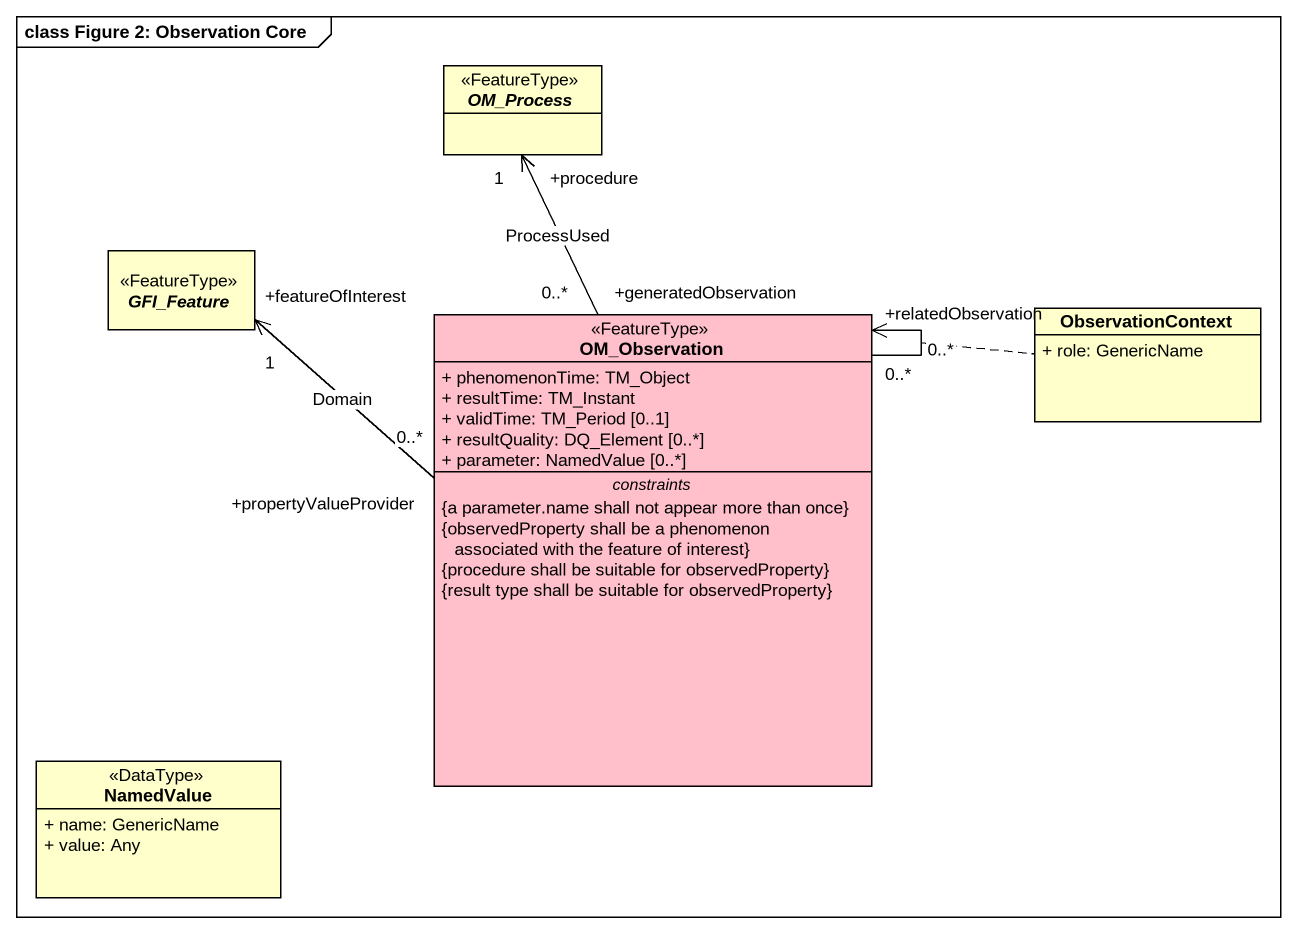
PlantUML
@startuml
mainframe class Figure 2: Observation Core
hide circle
hide empty members
skinparam classAttributeIconSize 0
abstract class OM_Process <<FeatureType>>
abstract class GFI_Feature <<FeatureType>>
class OM_Observation <<FeatureType>> #FFC0CB {
  + phenomenonTime: TM_Object
  + resultTime: TM_Instant
  + validTime: TM_Period [0..1]
  + resultQuality: DQ_Element [0..*]
  + parameter: NamedValue [0..*]
  -- constraints --
  {a parameter.name shall not appear more than once}
  {observedProperty shall be a phenomenon associated with the feature of interest}
  {procedure shall be suitable for observedProperty}
  {result type shall be suitable for observedProperty}
}
class ObservationContext {
  + role: GenericName
}
class NamedValue <<DataType>> {
  + name: GenericName
  + value: Any
}
OM_Observation "+generatedObservation\n0..*" -up-> "+procedure\n1" OM_Process : ProcessUsed
OM_Observation "+propertyValueProvider\n0..*" -left-> "+featureOfInterest\n1" GFI_Feature : Domain
OM_Observation "0..*" --> "+relatedObservation\n0..*" OM_Observation
(OM_Observation, OM_Observation) .. ObservationContext
@enduml
